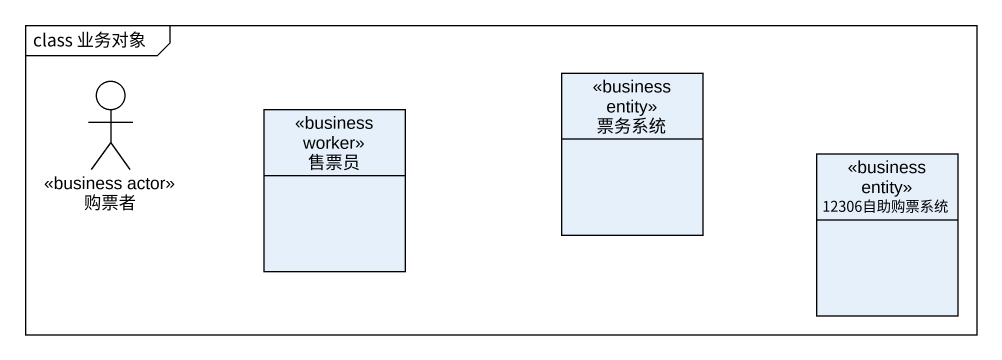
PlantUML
@startuml
mainframe class 业务对象
allowmixing
hide circle
hide empty members
actor 购票者 <<business actor>>
class 售票员 <<business worker>>
class 票务系统 <<business entity>>
class "12306自助购票系统" as c12306自助购票系统 <<business entity>>
@enduml
